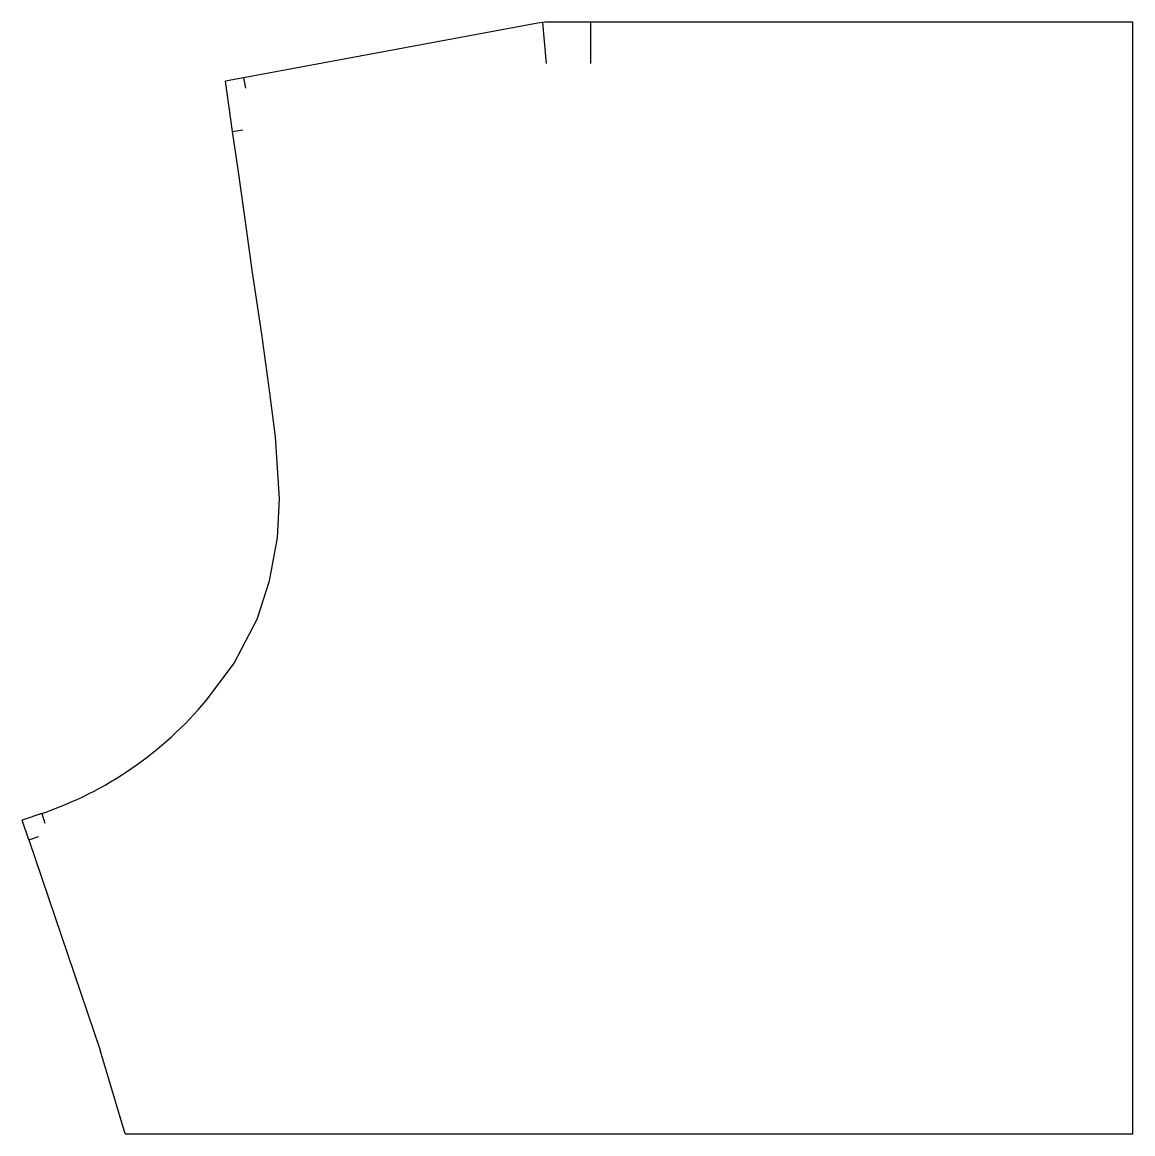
# Model space of a CAD drawing. Header units: millimetres. Extents: x 2197 to 2540, y 541 to 884.
import ezdxf

# ---------------------------------------------------------------- set-up
doc = ezdxf.new("R2010")
doc.units = ezdxf.units.MM
doc.layers.add('2_CUT_LINE', color=7, linetype='Continuous')

msp = doc.modelspace()

# ---------------------------------------------------------------- linework, layer by layer
at = {"layer": '2_CUT_LINE', "color": 5, "linetype": 'CONTINUOUS', "lineweight": 25, "true_color": 0x2465d8}
for p, q in [((2356.21, 883.43), (2265.35, 866.5)), ((2357.66, 883.63), (2358.83, 870.98)), ((2540, 883.7), (2359.12, 883.7)), ((2372.52, 883.7), (2372.52, 871)), ((2540, 867.82), (2540, 883.7)), ((2265.35, 866.5), (2259.78, 865.47)), ((2261.97, 850.01), (2259.78, 865.47)), ((2265.35, 866.5), (2265.93, 863.38)), ((2540, 540.52), (2540, 867.82)), ((2261.97, 850.01), (2265.11, 850.45)), ((2263.65, 838.2), (2261.97, 850.01)), ((2265.71, 823.64), (2263.65, 838.2)), ((2268.14, 806.45), (2265.71, 823.64)), ((2271, 787.4), (2268.14, 806.45)), ((2273.43, 769.27), (2271, 787.4)), ((2275.25, 755.65), (2273.43, 769.27)), ((2276.39, 736.6), (2275.25, 755.65)), ((2275.77, 724.47), (2276.39, 736.6)), ((2273.3, 711.2), (2275.77, 724.47)), ((2269.51, 699.41), (2273.3, 711.2)), ((2262.41, 685.8), (2269.51, 699.41)), ((2253.84, 674.36), (2262.41, 685.8)), ((2202.98, 639.42), (2196.97, 637.38)), ((2202.98, 639.42), (2204, 636.41)), ((2199.02, 631.31), (2196.97, 637.38)), ((2199.02, 631.31), (2202.03, 632.33)), ((2199.02, 631.31), (2221.01, 566.38)), ((2228.75, 540.52), (2221.01, 566.38)), ((2228.75, 540.52), (2540, 540.52))]:
    msp.add_line(p, q, dxfattribs=at)
for centre, radius, start, end in [((2359.12, 867.82), 15.88, 90, 100.5515), ((2166.6, 746.85), 113.43, 288.7088, 320.2754)]:
    msp.add_arc(centre, radius, start, end, dxfattribs=at)

doc.saveas('drawing.dxf')
